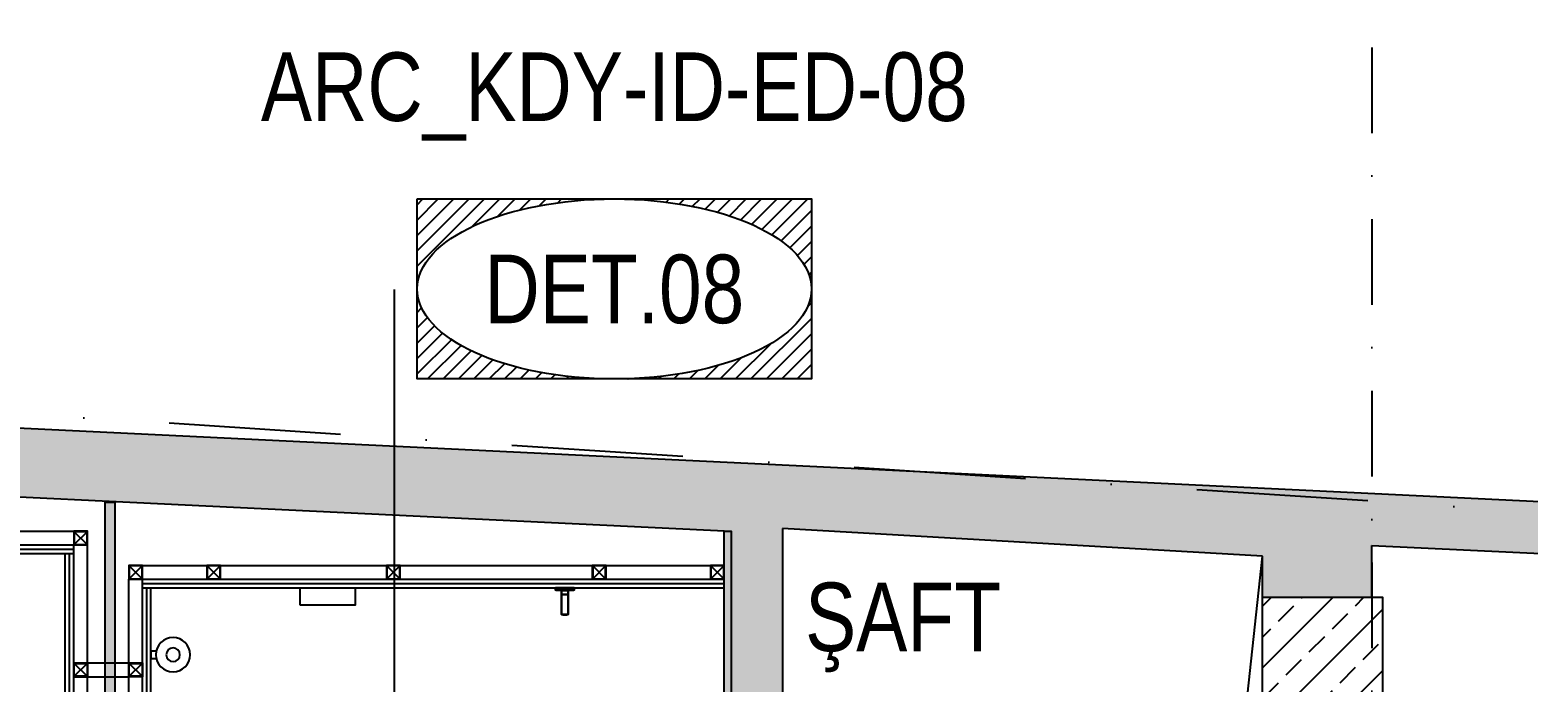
# Model space of a CAD drawing. Extents: x 58467 to 79089, y -33726 to -17391.
# Drawn here: x 75786.2 to 76223.1, y -18761.8 to -18571.6 of the extents above; entities that cross this region are included whole.
import ezdxf
from ezdxf.enums import TextEntityAlignment as Align

# ---------------------------------------------------------------- set-up
doc = ezdxf.new("R2010")
doc.units = 0
doc.header["$LTSCALE"] = 100
doc.set_wipeout_variables(frame=1)
doc.linetypes.add('DASHDOT', pattern=[1, 0.5, -0.25, 0, -0.25])
doc.linetypes.add('DASHDOT2', pattern=[0.5, 0.25, -0.125, 0, -0.125])
for name, color, linetype in [('BA_axis', 5, 'DASHDOT2'), ('BA_elev2', 9, 'Continuous'), ('BA_elev3', 8, 'Continuous'), ('BA_env_bound', 10, 'DASHDOT'), ('BA_furn-accessory', 42, 'Continuous'), ('BA_hatch', 137, 'Continuous'), ('BA_hatch_conc', 223, 'Continuous'), ('BA_mat_insul', 8, 'Continuous'), ('BA_mat_metal', 122, 'Continuous'), ('BA_mat_mortar', 145, 'Continuous'), ('BA_str_conc', 6, 'Continuous'), ('BA_symbol', 8, 'Continuous'), ('BA_symbol_ref', 22, 'Continuous'), ('BA_text_material', 12, 'Continuous'), ('BA_wall', 4, 'Continuous'), ('BA_wall_gyps', 45, 'Continuous')]:
    doc.layers.add(name, color=color, linetype=linetype)
doc.styles.add('dim', font='simplex.shx', dxfattribs={"width": 0.7})
doc.styles.add('text1', font='arial.ttf', dxfattribs={"height": 20})
doc.styles.add('text2', font='arial.ttf', dxfattribs={"width": 0.8})
doc.dimstyles.new('1_100', dxfattribs={"dimtxt": 8, "dimasz": 3, "dimexe": 6, "dimexo": 0, "dimgap": 2, "dimtad": 0, "dimdec": 1, "dimzin": 11, "dimtxsty": 'dim', "dimblk": 'DOT', "dimcen": 0, "dimdle": 1.25, "dimclrt": 256, "dimadec": 0, "dimazin": 0, "dimtfac": 1.25, "dimtdec": 1, "dimtix": 1, "dimtofl": 0, "dimtmove": 1, "dimatfit": 3, "dimldrblk": 'DOT', "dimfxl": 20, "dimfxlon": 1, "dimtolj": 1, "dimtzin": 0, "dimarcsym": 0})

# ---------------------------------------------------------------- blocks, each defined once
blk = doc.blocks.new('*U176')
blk.add_line((0, 0), (0, -696))
at = {"linetype": 'Continuous', "style": 'text1'}
blk.add_attdef('1', text='', height=40, dxfattribs=at).set_placement((0, 38), align=Align.MIDDLE)
blk = doc.blocks.new('AXIS')
at = {"layer": 'BA_axis'}
blk.add_blockref('*U176', (1533.44, -30874.56), dxfattribs=at)
blk = doc.blocks.new('6. KAT STR REV')
at = {"layer": 'BA_hatch_conc'}
h = blk.add_hatch(dxfattribs=at)
h.set_pattern_fill('ANSI33', color=256, scale=2, style=0)
h.paths.add_polyline_path([(32821.9, -31185.27), (32856.9, -31185.27), (32856.9, -31418.27), (32821.9, -31418.27)])
at = {"layer": 'BA_str_conc'}
blk.add_lwpolyline([(32821.9, -31185.27), (32856.9, -31185.27), (32856.9, -31418.27), (32821.9, -31418.27)], close=True, dxfattribs=at)
blk = doc.blocks.new('RDT')
blk.add_wipeout([(22461.37, -4162.01), (22461.37, -4166.01), (22457.37, -4166.01), (22457.37, -4162.01)]).dxf.layer = 'BA_mat_metal'
at = {"layer": 'BA_elev2'}
for p, q in [((22461.25, -4162.13), (22457.49, -4165.89)), ((22461.25, -4165.89), (22457.49, -4162.13))]:
    blk.add_line(p, q, dxfattribs=at)
at = {"layer": 'BA_mat_metal'}
for points in [[(22461.37, -4162.01), (22457.37, -4162.01), (22457.37, -4166.01), (22461.37, -4166.01)], [(22461.25, -4162.13), (22457.49, -4162.13), (22457.49, -4165.89), (22461.25, -4165.89)]]:
    blk.add_lwpolyline(points, close=True, dxfattribs=at)
blk = doc.blocks.new('ref-det1')
h = blk.add_hatch()
h.set_pattern_fill('ANSI31', color=24, style=0)
edge = h.paths.add_edge_path()
edge.add_ellipse((0, -26.25), major_axis=(-57.5, 0), ratio=0.456522, start_angle=270, end_angle=360, ccw=False)
edge.add_line((0, 0), (-57.5, 0))
edge.add_line((-57.5, 0), (-57.5, -26.25))
edge = h.paths.add_edge_path()
edge.add_line((57.5, 0), (0, 0))
edge.add_ellipse((0, -26.25), major_axis=(-57.5, 0), ratio=0.456522, start_angle=180, end_angle=270, ccw=False)
edge.add_line((57.5, -26.25), (57.5, 0))
edge = h.paths.add_edge_path()
edge.add_ellipse((0, -26.25), major_axis=(-57.5, 0), ratio=0.456522, start_angle=90, end_angle=180, ccw=False)
edge.add_line((0, -52.5), (57.5, -52.5))
edge.add_line((57.5, -52.5), (57.5, -26.25))
edge = h.paths.add_edge_path()
edge.add_ellipse((0, -26.25), major_axis=(-57.5, 0), ratio=0.456522, start_angle=0, end_angle=90, ccw=False)
edge.add_line((-57.5, -26.25), (-57.5, -52.5))
edge.add_line((-57.5, -52.5), (0, -52.5))
at = {"color": 24}
blk.add_lwpolyline([(-57.5, 0), (57.5, 0), (57.5, -52.5), (-57.5, -52.5)], close=True, dxfattribs=at)
at = {"color": 0, "linetype": 'ByBlock'}
blk.add_ellipse((0, -26.25), major_axis=(-57.5, 0), ratio=0.456522, dxfattribs=at)
at = {"color": 0, "linetype": 'ByBlock', "style": 'text2', "width": 0.8}
for tag, p in [('SİSTEMDETAYI', (0, 30)), ('İMD.00.00', (0, -26.24))]:
    blk.add_attdef(tag, text='', height=20, dxfattribs=at).set_placement(p, align=Align.MIDDLE)
blk = doc.blocks.new('_Dot')
at = {"color": 0, "linetype": 'ByBlock', "lineweight": -2}
blk.add_line((-0.5, 0), (-1, 0), dxfattribs=at)
at = {"color": 0, "linetype": 'ByBlock', "const_width": 0.5}
blk.add_lwpolyline([(-0.25, 0, 1), (0.25, 0, 1)], format="xyb", close=True, dxfattribs=at)
blk = doc.blocks.new('TUVALET FIRÇALIĞI')
at = {"lineweight": -3}
blk.add_lwpolyline([(70105.7, -13589.94), (70105.7, -13588.4), (70107.8, -13588.4), (70107.8, -13589.94)], dxfattribs=at)
for radius in [5, 2]:
    blk.add_circle((70106.75, -13594.83), radius, dxfattribs=at)
blk = doc.blocks.new('ASKII')
for p, q in [((78366.67, -9533.45), (78366.65, -9533.9)), ((78366.67, -9533.45), (78366.65, -9533.9)), ((78366.75, -9533), (78366.67, -9533.45)), ((78366.75, -9533), (78366.67, -9533.45)), ((78366.85, -9532.9), (78366.75, -9533)), ((78366.75, -9533), (78366.75, -9533.03)), ((78366.75, -9533.03), (78366.75, -9533.12)), ((78366.75, -9533.12), (78366.75, -9533.26)), ((78366.75, -9533.26), (78366.75, -9533.45)), ((78366.75, -9533.45), (78366.75, -9533.67)), ((78366.85, -9532.9), (78372.6, -9532.9)), ((78366.85, -9532.9), (78366.85, -9532.94)), ((78372.6, -9532.9), (78366.85, -9532.9)), ((78366.85, -9532.94), (78366.85, -9533.03)), ((78366.85, -9533.03), (78366.85, -9533.19)), ((78366.85, -9533.19), (78366.85, -9533.4)), ((78366.85, -9533.4), (78366.85, -9533.64)), ((78372.6, -9532.9), (78372.65, -9532.95)), ((78372.6, -9532.9), (78372.6, -9532.94)), ((78372.6, -9532.94), (78372.6, -9533.03)), ((78372.6, -9533.03), (78372.6, -9533.19)), ((78372.6, -9533.19), (78372.6, -9533.4)), ((78372.6, -9533.4), (78372.6, -9533.64)), ((78372.7, -9532.9), (78372.65, -9532.95)), ((78372.65, -9532.95), (78372.65, -9532.98)), ((78372.65, -9532.98), (78372.65, -9533.07)), ((78372.65, -9533.07), (78372.65, -9533.22)), ((78372.65, -9533.22), (78372.65, -9533.42)), ((78372.65, -9533.42), (78372.65, -9533.65)), ((78373.65, -9532.9), (78372.7, -9532.9)), ((78372.7, -9532.9), (78373.65, -9532.9)), ((78372.7, -9532.9), (78372.7, -9532.94)), ((78372.7, -9532.94), (78372.7, -9533.03)), ((78372.7, -9533.03), (78372.7, -9533.19)), ((78372.7, -9533.19), (78372.7, -9533.4)), ((78372.7, -9533.4), (78372.7, -9533.64)), ((78373.8, -9532.8), (78373.65, -9532.9)), ((78373.85, -9532.6), (78373.8, -9532.8)), ((78373.8, -9532.8), (78373.8, -9532.84)), ((78373.8, -9532.84), (78373.8, -9532.95)), ((78373.8, -9532.95), (78373.8, -9533.12)), ((78373.8, -9533.12), (78373.8, -9533.35)), ((78373.8, -9533.35), (78373.8, -9533.62)), ((78373.95, -9531.2), (78373.85, -9531.3)), ((78373.85, -9531.3), (78373.85, -9531.39)), ((78373.85, -9531.39), (78373.85, -9531.65)), ((78373.85, -9531.65), (78373.85, -9532.06)), ((78373.85, -9532.06), (78373.85, -9532.6)), ((78373.85, -9532.06), (78373.85, -9532.61)), ((78373.85, -9532.61), (78373.85, -9533.23)), ((78373.85, -9533.23), (78373.85, -9533.9)), ((78374.65, -9531.2), (78373.95, -9531.2)), ((78373.95, -9531.2), (78374.65, -9531.2)), ((78373.95, -9531.2), (78373.95, -9531.3)), ((78373.95, -9531.3), (78373.95, -9531.56)), ((78373.95, -9531.3), (78373.95, -9531.56)), ((78373.95, -9531.56), (78373.95, -9531.99)), ((78373.95, -9531.99), (78373.95, -9532.56)), ((78373.95, -9532.56), (78373.95, -9533.2)), ((78373.95, -9533.2), (78373.95, -9533.9)), ((78374.65, -9531.2), (78374.65, -9531.3)), ((78374.65, -9531.3), (78374.65, -9531.56)), ((78374.65, -9531.56), (78374.65, -9531.99)), ((78374.65, -9531.99), (78374.65, -9532.56)), ((78374.65, -9532.56), (78374.65, -9533.2)), ((78374.65, -9533.2), (78374.65, -9533.9)), ((78366.65, -9533.9), (78366.67, -9534.35)), ((78366.65, -9533.9), (78366.67, -9534.35)), ((78366.67, -9534.35), (78366.75, -9534.8)), ((78366.67, -9534.35), (78366.75, -9534.8)), ((78366.75, -9533.67), (78366.75, -9533.9)), ((78366.75, -9533.9), (78366.75, -9534.13)), ((78366.75, -9534.13), (78366.75, -9534.35)), ((78366.75, -9534.35), (78366.75, -9534.54)), ((78366.75, -9534.54), (78366.75, -9534.68)), ((78366.75, -9534.68), (78366.75, -9534.77)), ((78366.75, -9534.77), (78366.75, -9534.8)), ((78366.75, -9534.8), (78366.85, -9534.9)), ((78366.85, -9533.64), (78366.85, -9533.9)), ((78366.85, -9533.9), (78366.85, -9534.16)), ((78366.85, -9534.16), (78366.85, -9534.4)), ((78366.85, -9534.4), (78366.85, -9534.61)), ((78366.85, -9534.61), (78366.85, -9534.77)), ((78366.85, -9534.77), (78366.85, -9534.86)), ((78366.85, -9534.86), (78366.85, -9534.9)), ((78366.85, -9534.9), (78372.6, -9534.9)), ((78372.6, -9534.9), (78366.85, -9534.9)), ((78372.6, -9533.64), (78372.6, -9533.9)), ((78372.6, -9533.9), (78372.6, -9534.16)), ((78372.6, -9534.16), (78372.6, -9534.4)), ((78372.6, -9534.4), (78372.6, -9534.61)), ((78372.6, -9534.61), (78372.6, -9534.77)), ((78372.6, -9534.77), (78372.6, -9534.86)), ((78372.65, -9534.85), (78372.6, -9534.9)), ((78372.6, -9534.86), (78372.6, -9534.9)), ((78372.65, -9533.65), (78372.65, -9533.9)), ((78372.65, -9533.9), (78372.65, -9534.15)), ((78372.65, -9534.15), (78372.65, -9534.38)), ((78372.65, -9534.38), (78372.65, -9534.58)), ((78372.65, -9534.58), (78372.65, -9534.73)), ((78372.65, -9534.73), (78372.65, -9534.82)), ((78372.65, -9534.82), (78372.65, -9534.85)), ((78372.65, -9534.85), (78372.7, -9534.9)), ((78372.7, -9533.64), (78372.7, -9533.9)), ((78372.7, -9533.9), (78372.7, -9534.16)), ((78372.7, -9534.16), (78372.7, -9534.4)), ((78372.7, -9534.4), (78372.7, -9534.61)), ((78372.7, -9534.61), (78372.7, -9534.77)), ((78372.7, -9534.77), (78372.7, -9534.86)), ((78372.7, -9534.86), (78372.7, -9534.9)), ((78372.7, -9534.9), (78373.65, -9534.9)), ((78373.65, -9534.9), (78372.7, -9534.9)), ((78373.65, -9534.9), (78373.8, -9535)), ((78373.8, -9533.62), (78373.8, -9533.9)), ((78373.8, -9533.9), (78373.8, -9534.18)), ((78373.8, -9534.18), (78373.8, -9534.45)), ((78373.8, -9534.45), (78373.8, -9534.68)), ((78373.8, -9534.68), (78373.8, -9534.85)), ((78373.8, -9534.85), (78373.8, -9534.96)), ((78373.8, -9534.96), (78373.8, -9535)), ((78373.8, -9535), (78373.85, -9535.2)), ((78373.85, -9533.9), (78373.85, -9534.57)), ((78373.85, -9534.57), (78373.85, -9535.19)), ((78373.85, -9535.19), (78373.85, -9535.74)), ((78373.85, -9535.2), (78373.85, -9535.74)), ((78373.85, -9535.74), (78373.85, -9536.15)), ((78373.85, -9536.15), (78373.85, -9536.41)), ((78373.85, -9536.41), (78373.85, -9536.5)), ((78373.85, -9536.5), (78373.95, -9536.6)), ((78373.95, -9533.9), (78373.95, -9534.6)), ((78373.95, -9534.6), (78373.95, -9535.24)), ((78373.95, -9535.24), (78373.95, -9535.81)), ((78373.95, -9535.81), (78373.95, -9536.24)), ((78373.95, -9536.24), (78373.95, -9536.5)), ((78373.95, -9536.5), (78373.95, -9536.6)), ((78373.95, -9536.6), (78374.65, -9536.6)), ((78374.65, -9536.6), (78373.95, -9536.6)), ((78374.65, -9533.9), (78374.65, -9534.6)), ((78374.65, -9534.6), (78374.65, -9535.24)), ((78374.65, -9535.24), (78374.65, -9535.81)), ((78374.65, -9535.81), (78374.65, -9536.24)), ((78374.65, -9536.24), (78374.65, -9536.5)), ((78374.65, -9536.5), (78374.65, -9536.6))]:
    blk.add_line(p, q)

msp = doc.modelspace()

# ---------------------------------------------------------------- hatches: boundary and pattern name
at = {"layer": 'BA_mat_insul'}
h = msp.add_hatch(dxfattribs=at)
h.set_pattern_fill('HONEY', color=256, scale=0.2, angle=180)
h.set_pattern_definition([(180, (97659.96726, -22185.73246), (-0.9525, -0.549926129), [0.635, -1.27]), (300, (97659.96726, -22185.73246), (0.952499998, -0.549926133), [0.635, -1.27]), (240, (97659.96726, -22185.73246), (-2e-09, -1.099852262), [-1.27, 0.635])])
h.paths.add_polyline_path([(75811.01, -18709.4), (75808.01, -18709.4), (75808.01, -18959.06), (75811.01, -18959.06)])

# ---------------------------------------------------------------- linework, layer by layer
at = {"layer": 'BA_elev3'}
msp.add_lwpolyline([(75815, -18806.09), (75815, -18731.82)], dxfattribs=at)
at = {"layer": 'BA_furn-accessory'}
msp.add_lwpolyline([(75865, -18739.33), (75865, -18734.32), (75881, -18734.32), (75881, -18739.33)], close=True, dxfattribs=at)
at = {"layer": 'BA_mat_insul'}
msp.add_lwpolyline([(75811.01, -18709.4), (75808.01, -18709.4), (75808.01, -18959.06), (75811.01, -18959.06)], close=True, dxfattribs=at)
at = {"layer": 'BA_mat_mortar'}
msp.add_lwpolyline([(76040.68, -18860.16), (75988.69, -18860.16), (75988.69, -18717.82), (75990.69, -18717.82), (75990.69, -18858.16), (76040.68, -18858.16)], dxfattribs=at)
at = {"layer": 'BA_symbol'}
msp.add_lwpolyline([(76010.69, -18843.16), (76135.08, -18823.29), (76145.69, -18725.04)], dxfattribs=at)
at = {"layer": 'BA_wall'}
for p, q in [((76145.69, -18737.06), (76145.69, -18725.04)), ((76177.59, -18721.96), (76610.69, -18742.56)), ((76177.59, -18737.06), (76177.59, -18721.96))]:
    msp.add_line(p, q, dxfattribs=at)
for points in [[(76520.04, -18723.42), (74974.59, -18648.61)], [(75603.62, -18970.06), (75603.59, -18699.08), (75990.69, -18717.82), (75990.69, -18858.16), (76040.68, -18858.16)], [(76005.69, -18717.01), (76005.69, -18843.16)], [(76145.69, -18725.04), (76005.69, -18717.01)]]:
    msp.add_lwpolyline(points, dxfattribs=at)
at = {"layer": 'BA_wall_gyps'}
for points in [[(75603.59, -18721.82), (75799, -18721.82)], [(75603.59, -18723.07), (75799, -18723.07)], [(75603.59, -18724.32), (75799, -18724.32)], [(75796.5, -18959.06), (75796.5, -18724.32)], [(75797.75, -18959.06), (75797.75, -18724.32)], [(75799, -18959.06), (75799, -18721.82)], [(75819, -18734.32), (75988.69, -18734.32)], [(75820.25, -18959.06), (75820.25, -18734.32)], [(75821.5, -18959.06), (75821.5, -18734.32)]]:
    msp.add_lwpolyline(points, dxfattribs=at)

# ---------------------------------------------------------------- block references
at = {"layer": 'BA_axis'}
msp.add_blockref('AXIS', (74644.15, 12448.2), dxfattribs=at)
at = {"layer": 'BA_furn-accessory', "xscale": -1}
for name, p, rotation in [('ASKII', (85476.09, -97108.97), 270), ('TUVALET FIRÇALIĞI', (62233.1, 51352.9), 90)]:
    msp.add_blockref(name, p, dxfattribs=dict(at, rotation=rotation))
at = {"layer": 'BA_str_conc'}
msp.add_blockref('6. KAT STR REV', (43323.79, 12448.2), dxfattribs=at)
at = {"layer": 'BA_symbol_ref'}
ref = msp.add_blockref('ref-det1', (75956.64, -18620.88, 0), dxfattribs=at)
ref.add_attrib('SİSTEMDETAYI', 'ARC_KDY-ID-ED-08', dxfattribs={"layer": '0', "color": 0, "linetype": 'ByBlock', "height": 20, "style": 'text2', "width": 0.8}).set_placement((75956.64, -18590.87, 0), align=Align.MIDDLE)
ref.add_attrib('SİS.00', 'DET.08', dxfattribs={"layer": '0', "color": 0, "linetype": 'ByBlock', "height": 20, "style": 'text2', "width": 0.8}).set_placement((75956.64, -18647.12, 0), align=Align.MIDDLE)

# ---------------------------------------------------------------- texts
at = {"layer": 'BA_text_material', "style": 'text2', "width": 0.8}
msp.add_text('ŞAFT', height=20, dxfattribs=at).set_placement((76012.27, -18752.8))

# ---------------------------------------------------------------- next in the draw order: block references
at = {"layer": 'BA_mat_metal', "rotation": 270}
for p in [(79965.02, 3739.55), (80003.79, 3729.55), (80056.22, 3729.55), (80116.22, 3729.55), (80150.7, 3729.55)]:
    msp.add_blockref('RDT', p, dxfattribs=at)

# ---------------------------------------------------------------- next in the draw order: hatches: boundary and pattern name
at = {"layer": 'BA_hatch'}
h = msp.add_hatch(dxfattribs=at)
h.set_pattern_fill('AR-SAND', color=256, scale=0.05, style=0)
h.set_pattern_definition([(37.5, (32883.7307, 12448.2046), (-0.080001565, 2.44706619), [0, -1.9304, 0, -2.159, 0, -2.06375]), (7.5, (32883.7307, 12448.2046), (2.24761642, 3.5841255), [0, -1.0414, 0, -1.7399, 0, -0.66675]), (327.5, (32882.1686, 12448.2046), (3.95496185, 0.00718592), [0, -0.635, 0, -2.286, 0, -2.9845]), (317.5, (32882.1686, 12448.2046), (3.81778226, 1.11464662), [0, -0.3175, 0, -1.4986, 0, -1.7145])])
h.paths.add_polyline_path([(76040.68, -18860.16), (76040.68, -18858.16), (75990.69, -18858.16), (75990.69, -18717.82), (75988.69, -18717.82), (75988.69, -18860.16)])
h.paths.add_polyline_path([(76110.68, -18858.16), (76110.68, -18860.16), (76143.69, -18860.16), (76143.69, -18959.06), (76145.69, -18959.06), (76145.69, -18858.16)])

# ---------------------------------------------------------------- next in the draw order: linework, layer by layer
at = {"layer": 'BA_elev3'}
for points in [[(75609.59, -18717.82), (75803, -18717.82)], [(75803, -18806.09), (75803, -18721.82)]]:
    msp.add_lwpolyline(points, dxfattribs=at)
at = {"layer": 'BA_wall_gyps'}
for points in [[(75819, -18731.82), (75988.69, -18731.82)], [(75819, -18733.07), (75988.69, -18733.07)]]:
    msp.add_lwpolyline(points, dxfattribs=at)

# ---------------------------------------------------------------- next in the draw order: leaders
at = {"layer": 'BA_text_material', "color": 9}
msp.add_leader([(75892.52, -18782.59), (75892.52, -18647.28)], dimstyle='1_100', override={"dimasz": 3, "dimldrblk": 'Dot'}, dxfattribs=at)

# ---------------------------------------------------------------- next in the draw order: block references
at = {"layer": 'BA_mat_metal', "rotation": 270}
msp.add_blockref('RDT', (79981.02, 3729.55), dxfattribs=at)

# ---------------------------------------------------------------- next in the draw order: hatches: boundary and pattern name
at = {"layer": 'BA_hatch', "ltscale": 0.5}
h = msp.add_hatch(dxfattribs=at)
h.set_pattern_fill('DASH', color=256, scale=2, style=0)
h.set_pattern_definition([(0, (32883.7307, 12448.2046), (6.35, 6.35), [6.35, -6.35])])
h.paths.add_polyline_path([(76040.68, -18858.16), (76040.68, -18842.91), (76005.69, -18842.83), (76005.69, -18717.01), (76145.68, -18725.04), (76145.69, -18737.06), (76177.59, -18737.06), (76177.59, -18721.96), (76259.8, -18725.87), (76259.8, -18710.83), (74974.59, -18648.61), (74974.59, -18700.06), (74994.49, -18700.06), (74994.49, -18697.81), (75123.59, -18697.81), (75123.59, -18707.81), (75143.59, -18707.81), (75143.59, -18697.82), (75573.6, -18697.82), (75573.59, -18949.92), (75143.59, -18949.92), (75143.59, -18807.81), (75123.59, -18807.81), (75123.59, -18949.92), (75116.59, -18949.92), (75116.59, -18969.92), (75603.62, -18970.06), (75603.59, -18699.08), (75990.69, -18717.82), (75990.69, -18858.16)])
h.paths.add_polyline_path([(76110.68, -18843.08), (76110.68, -18858.16), (76145.69, -18858.16), (76145.69, -18843.16)])

# ---------------------------------------------------------------- next in the draw order: linework, layer by layer
at = {"layer": 'BA_elev3'}
msp.add_lwpolyline([(75815, -18727.82), (75984.69, -18727.82)], dxfattribs=at)
at = {"layer": 'BA_wall_gyps'}
msp.add_lwpolyline([(75819, -18959.06), (75819, -18731.82)], dxfattribs=at)

# ---------------------------------------------------------------- next in the draw order: block references
at = {"layer": 'BA_mat_metal', "xscale": -1, "rotation": 270}
for p in [(79965.02, -41217.61), (79981.02, -41217.61)]:
    msp.add_blockref('RDT', p, dxfattribs=at)

# ---------------------------------------------------------------- next in the draw order: linework, layer by layer
at = {"layer": 'BA_elev3'}
for points in [[(75799, -18756.24), (75815, -18756.24)], [(75799, -18760.24), (75815, -18760.24)]]:
    msp.add_lwpolyline(points, dxfattribs=at)
at = {"layer": 'BA_env_bound'}
msp.add_lwpolyline([(76964.2, -18935.41), (76975.52, -18760.77), (74969.66, -18630.75), (74935.75, -21622.66), (76979.32, -21460.43)], dxfattribs=at)

doc.saveas('drawing.dxf')
